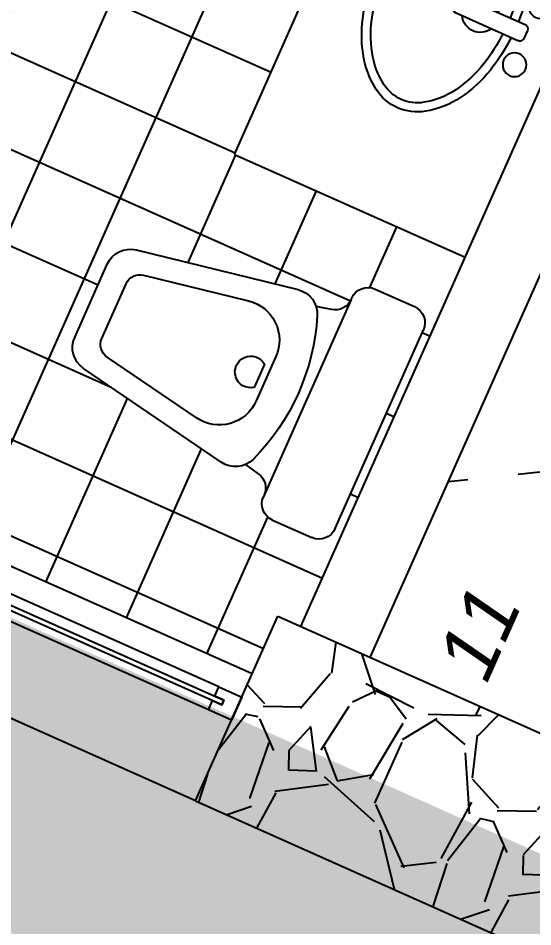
# Model space of a CAD drawing. Header units: millimetres. Extents: x 525387 to 527545, y 2235066 to 2235448.
# Drawn here: x 525569.577 to 525570.596, y 2235295.223 to 2235297.021 of the extents above; entities that cross this region are included whole.
import ezdxf
from ezdxf.enums import TextEntityAlignment as Align

# ---------------------------------------------------------------- set-up
doc = ezdxf.new("R2010")
doc.units = ezdxf.units.MM
for name, pattern in [('CONTINUA', [0]), ('HIDDEN2', [4.7624999999999975, 3.174999999999998, -1.587499999999999]), ('JIS_02_1.0', [2, 1, -1])]:
    doc.linetypes.add(name, pattern=pattern)
for name, color, linetype in [('auxiliar', 6, 'Continuous'), ('MUEBLES FIJOS', 2, 'Continuous'), ('pie de plano', 7, 'Continuous'), ('PISOS', 7, 'Continuous'), ('ventanas', 3, 'Continuous')]:
    doc.layers.add(name, color=color, linetype=linetype)
for name, color, linetype, lineweight in [('jardin', 72, 'Continuous', 5), ('muro', 5, 'Continuous', 35), ('puertas', 2, 'Continuous', 13)]:
    doc.layers.add(name, color=color, linetype=linetype, lineweight=lineweight)
doc.styles.add('ARIAL', font='ariali.ttf')

# ---------------------------------------------------------------- blocks, each defined once
blk = doc.blocks.new('LLAVES')
at = {"color": 0, "linetype": 'ByBlock'}
for p, q in [((0.01542380811107957, 0.004749999999999766), (0.01542380811107913, -0.004749999999999766)), ((0.09482052666573315, 0.009750000000000016), (0.02042380811107947, 0.009749999999999837)), ((0.09982052666573216, -0.004749999999999944), (0.09982052666573304, 0.004749999999999944)), ((0.02042380811107858, -0.009750000000000016), (0.09482052666573271, -0.009749999999999837))]:
    blk.add_line(p, q, dxfattribs=at)
for centre in [(0.01300000000000079, 0.03460260136218363), (0.01300000000000079, -0.03547564194053728)]:
    blk.add_circle(centre, 0.013, dxfattribs=at)
for centre, start, end in [((0.02042380811107947, 0.004749999999999766), 90, 179.9999999999999), ((0.09482052666573315, 0.004749999999999944), 0, 90), ((0.02042380811107858, -0.004749999999999944), 179.9999999999972, 269.9999999999999), ((0.09482052666573271, -0.004749999999999766), 270, 359.9999999999972)]:
    blk.add_arc(centre, 0.005000000000000001, start, end, dxfattribs=at)
blk = doc.blocks.new('LAVABO OVALIN')
at = {"color": 0, "linetype": 'ByBlock'}
for points in [[(0.01726994423623296, -0.312156660625817, 0.05078095050515012), (0.1009435947466102, -0.2991907228167747, 0.07687118365419797), (0.1822178939987396, -0.263996645305042, 0.1071550682624301), (0.2418800585669203, -0.2054938363627343, 0.1464624129847811), (0.2595843736836514, -0.1463505542089365, 0.1464624129847937), (0.2418800585669203, -0.0872072720551671, 0.1071550682624527), (0.1822178939987396, -0.02870446311285946, 0.07687118365416225), (0.1009435947466102, 0.006489614398901722, 0.0638893277791437), (-0.00456131052959563, 0.02002614337931163, 0.06388932777913635), (-0.110066215805773, 0.006489614398901722, 0.07687118365420041), (-0.1913405150579308, -0.02870446311285946, 0.1071550682624416), (-0.2510026796261116, -0.0872072720551671, 0.1464624129847726), (-0.2687069947428711, -0.1463505542089365, 0.1464624129848107), (-0.2510026796261116, -0.2054938363627343, 0.1071550682624293), (-0.1913405150579308, -0.263996645305042, 0.07687118365419224), (-0.1100662158058014, -0.2991907228167747, 0.05358068943002905), (-0.02173005576378273, -0.3123744493877325, 0.06388932777915331)], [(0.01622520051401466, -0.2921839665021935, 0.05078095050515023), (0.09589461388722498, -0.2798385190073702, 0.07687118365419798), (0.1715587499602691, -0.2470738013251719, 0.1071550682624298), (0.225169612974895, -0.1945047049995594, 0.1464624129847813), (0.2395843736836412, -0.1463505542089365, 0.1464624129847936), (0.225169612974895, -0.09819640341834202, 0.1071550682624528), (0.1715587499602691, -0.04562730709272955, 0.07687118365416243), (0.09589461388722498, -0.0128625894105312, 0.06388932777914352), (-0.00456131052959563, 2.61433793298238e-05, 0.06388932777913632), (-0.1050172349464162, -0.0128625894105312, 0.07687118365420048), (-0.1806813710194604, -0.04562730709272955, 0.1071550682624419), (-0.2342922340340863, -0.09819640341834202, 0.1464624129847724), (-0.2487069947428324, -0.1463505542089365, 0.1464624129848106), (-0.2342922340340863, -0.1945047049995878, 0.1071550682624294), (-0.1806813710194604, -0.2470738013251719, 0.07687118365419217), (-0.1050172349464162, -0.2798385190073702, 0.05358068943002904), (-0.0209084383627669, -0.2923913328928904, 0.05358068943002904)]]:
    blk.add_lwpolyline(points, format="xyb", dxfattribs=at)
for start, end in [(119.1763958550153, 240.8236041449847), (299.1763958550135, 60.82360414498651)]:
    blk.add_arc((-0.002230055763760674, -0.2290881526258488), 0.04000000000000004, start, end, dxfattribs=at)
at = {"color": 0, "linetype": 'ByBlock', "xscale": 2, "yscale": 2, "zscale": 2, "rotation": 90}
blk.add_blockref('LLAVES', (-0.002230055763760674, -0.3690881526258352), dxfattribs=at)
blk = doc.blocks.new('W.C.')
at = {"color": 0, "linetype": 'ByBlock'}
for p, q in [((0.1203241920637197, 0.2501195449890616), (0.03500000000002501, 0.2501195449890616)), ((0, -0.215119544989065), (2.842170943040401e-14, 0.215119544989065)), ((0.1553241920637163, 0.2121229139722232), (0.1553241920637163, 0.215119544989065)), ((0.1553241920637163, 0.2121229139722232), (0.1553241920637731, -0.2121229139722232)), ((0.5838812955352068, 0.1285570268440921), (0.2594301131755685, 0.1871192146731033)), ((0.1826805700932255, 0.1779677526759826), (0.2131858541616509, 0.1711409408363664)), ((0.6250000000000284, -0.07913618712588288), (0.6250000000000284, 0.07935212272249714)), ((0.2594301131755685, -0.1869032790765033), (0.5838812955352068, -0.128341091247492)), ((0.1826805700932539, -0.1777518170793684), (0.2131858541616509, -0.1709250052397522)), ((0.1553241920637163, -0.2121229139722232), (0.1553241920637163, -0.215119544989065)), ((0.1203241920637197, -0.2501195449888911), (0.03500000000002501, -0.2501195449888911))]:
    blk.add_line(p, q, dxfattribs=at)
for points in [[(0.5503287773211412, 0.08888597769487205), (0.3396694556834632, 0.1269091732707324, 0.4675380216592394), (0.2454593828271641, 0.04818132667615771), (0.2454593828271641, -0.04796539107954345, 0.4675380216592334), (0.3396694556834632, -0.1266932376741181), (0.5503287773211412, -0.088670042098272, 0.3628267005571308), (0.575000000000017, -0.05914709962530651), (0.575000000000017, 0.05936303522190656, 0.3628267005571361)], [(0.2599999999999909, -0.02489203220170566, 2.000000000000004), (0.2599999999999909, 0.02510796779830571)]]:
    blk.add_lwpolyline(points, format="xyb", close=True, dxfattribs=at)
for centre, radius, start, end in [((0.03500000000002501, 0.215119544989065), 0.03500000000000003, 90.0000000000016, 180), ((0.1203241920637197, 0.215119544989065), 0.035, 4.071109992273301e-12, 90.0000000000016), ((0.1903241920637413, 0.2121229139722232), 0.035, 180.0000000000041, 257.3855594869544), ((0.2505488176403787, 0.1379143105514942), 0.05, 79.76849374828282, 159.363152967631), ((0.6164619699384843, 0.0001079677983142346), 0.4410025871113341, 159.363152967631, 200.6368470323704), ((0.575000000000017, 0.07935212272249714), 0.05, 0, 79.76849374828282), ((0.575000000000017, -0.07913618712588288), 0.05, 280.2315062517188, 0), ((0.2505488176403787, -0.1376983749548941), 0.05, 200.6368470323704, 280.2315062517188), ((0.1903241920637697, -0.2119069783756089), 0.035, 102.6144405130456, 180.0000000000041), ((0.03500000000002501, -0.215119544989065), 0.03500000000000003, 180, 269.9999999999984), ((0.1203241920637197, -0.215119544989065), 0.035, 269.9999999999984, 359.9999999999968)]:
    blk.add_arc(centre, radius, start, end, dxfattribs=at)
blk = doc.blocks.new('PUERTA INTERC')
at = {"layer": 'puertas', "color": 2}
for p, q in [((0.03984476526466096, 1.13686837721616e-13), (-0.03984476526471781, -1.13686837721616e-13)), ((-0.03984476526471781, -1.13686837721616e-13), (0.03984476526466096, 1.13686837721616e-13)), ((0.03984476526329672, -0.03989651005871764), (0.03984476526466096, 1.13686837721616e-13)), ((-0.03984476526471781, -1.13686837721616e-13), (-0.0398447652656273, -0.0279275570064641)), ((-0.0398447652656273, -0.0279275570064641), (-0.8417646167451949, -0.02792755699378802)), ((-0.8417646167451949, -0.02792755699378802), (-0.8417646167465591, -0.06782406705262645)), ((-0.0398447652656273, -0.0279275570064641), (5.174479321112813e-05, -0.02792755700779281)), ((-0.03984476526699154, -0.06782406706529542), (-0.0398447652656273, -0.0279275570064641)), ((5.174479321112813e-05, -0.02792755700779281), (5.174479275638078e-05, -0.03989651006028083)), ((5.174479275638078e-05, -0.03989651006028083), (0.03984476526329672, -0.03989651005871764)), ((-0.8417646167465591, -0.06782406705262645), (-0.03984476526699154, -0.06782406706529542)), ((0.03984476523584135, -0.8577749654520304), (5.174476513047921e-05, -0.8577749654535864)), ((5.174476513047921e-05, -0.8577749654535864), (5.174476467573186e-05, -0.8697439185060745)), ((0.03984476523447711, -0.8976714755108688), (0.03984476523584135, -0.8577749654520304)), ((5.174476467573186e-05, -0.8697439185060745), (-0.0398447652941627, -0.8697439185047386)), ((-0.0398447652941627, -0.8697439185047386), (-0.03984476529507219, -0.8976714755110891)), ((-0.03984476529507219, -0.8976714755110891), (0.03984476523447711, -0.8976714755108688)), ((-0.03984476529507219, -0.8976714755110891), (0.03984476523447711, -0.8976714755108688))]:
    blk.add_line(p, q, dxfattribs=at)
at = {"layer": 'puertas', "color": 6, "linetype": 'HIDDEN2', "ltscale": 0.03}
blk.add_arc((-0.03421482873824289, -0.06314616007089313), 0.8066174062281217, 180.3322837153754, 269.6000901788149, dxfattribs=at)
blk = doc.blocks.new('CABAÑA 1')
at = {"layer": 'muro', "linetype": 'Continuous', "lineweight": -3}
h = blk.add_hatch(dxfattribs=at)
h.set_pattern_fill('GRAVEL', color=41, scale=0.02)
h.set_pattern_definition([(228.0127875, (-1383.121501471382, -17.36932552279904), (-4.064000000319163, -4.571999999716358), [0.06834428800000002, -6.766096727913001]), (184.969741, (-1383.167221471376, -17.42012552265078), (6.095999997588102, 0.5080000289395848), [0.1172809439999998, -11.61080977870478]), (132.5104471, (-1383.28406147135, -17.43028552271426), (5.080000002145499, -5.587999998049193), [0.08269630400000003, -8.18694455882]), (267.273689, (-1383.482181471365, -17.55728552257642), (0.508000001063945, 10.15999999994663), [0.1068009039999998, -10.57328748514758]), (292.83365418, (-1383.487261471397, -17.66396552277729), (-2.540000000212682, 6.095999999911093), [0.1047267399999998, -10.36796154906878]), (357.2736889999999, (-1383.446621471376, -17.76048552291468), (-10.15999999994663, 0.5080000010639457), [0.1068009039999998, -10.57328748514758]), (37.69424047, (-1383.339941471349, -17.76556552294642), (-6.60399999970718, -5.080000000380084), [0.141238732, -13.9826230628494]), (72.25532837, (-1383.22818147135, -17.67920552287251), (3.556000000955859, 11.17599999969577), [0.133343904, -13.201051320381]), (121.42956562, (-1383.187541471387, -17.55220552301034), (-4.064000000576625, 6.603999999645205), [0.1071626, -10.6091091397424]), (175.2363583, (-1383.243421471387, -17.46076552290469), (5.587999999919906, -0.5080000008778514), [0.1223426559999998, -5.994787389999988]), (222.3974378, (-1383.365341471392, -17.45060552284122), (-6.095999999804933, -5.5880000002128), [0.158215584, -15.6633545024354]), (138.81407483, (-1382.979261471366, -17.56236552260816), (-3.555999999786702, 3.048000000247837), [0.054000908, -5.346113164868801]), (171.4692344, (-1383.019901471387, -17.52680552285165), (6.604000000177932, -1.015999998847469), [0.102736396, -10.170927799408]), (225, (-1383.121501471382, -17.51156552275643), (-7.105427357601003e-17, -0.508000000000048), [0.07184186800000002, -0.6465786216856001]), (203.19859051, (-1383.157061471371, -17.45060552284122), (2.540000000069218, 1.015999999821867), [0.0386882639999999, -3.830124473778794]), (291.80140949, (-1383.19262147136, -17.46584552293643), (-0.5080000001062992, 1.523999999964575), [0.05471312400000002, -2.680950598]), (30.96375653, (-1383.17230147135, -17.51664552278817), (1.524000000037277, 1.015999999944225), [0.08886393199999981, -2.873259630581994]), (161.56505118, (-1383.096101471398, -17.47092552296817), (1.016000000026517, -0.5079999999467508), [0.06425742800000002, -1.5421796233656]), (16.389540334, (-1383.487261471397, -17.46584552293643), (5.08000000000003, 1.524000000000049), [0.09001760000000003, -8.911765334507802]), (70.34617594, (-1383.400901471381, -17.44044552277774), (-2.032000000185863, -5.587999999934083), [0.075519788, -7.476443135640001]), (293.19859051, (-1383.096101471398, -17.36932552279904), (-1.015999999822653, 2.540000000071057), [0.07737601999999981, -3.791436717778793]), (343.6104596700001, (-1383.065621471382, -17.44044552277774), (-5.080000000106459, 1.523999999644572), [0.09001759999999982, -8.911765334507974]), (339.44395478, (-1383.487261471397, -17.78080552304164), (-2.539999999999973, 1.016000000000042), [0.0868070399999998, -4.253546862621189]), (294.7751406, (-1383.405981471355, -17.81128552276641), (-2.540000003023386, 5.587999998625452), [0.072734424, -7.200718676144002]), (66.80140949, (-1383.091021471366, -17.87732552271336), (1.01599999984046, 2.540000000063861), [0.07737602000000002, -3.7914367177788]), (17.35402464, (-1383.06054147135, -17.80620552273467), (-6.603999999868606, -2.032000000426493), [0.08515654800000004, -8.430475196040002]), (69.44395478, (-1383.339941471349, -17.87732552271336), (-1.016000000017692, -2.539999999992927), [0.04340352, -4.296950382621201]), (101.309932474, (-1383.121501471382, -17.87732552271336), (-0.50800000000008, 2.032000000000074), [0.02590292, -2.564398992905201]), (165.963756532, (-1383.126581471355, -17.85192552302033), (1.523999999999903, -0.507999999999973), [0.10472674, -1.9898109178138]), (186.00900596, (-1383.22818147135, -17.82652552286163), (5.079999999973075, 0.5080000002658708), [0.0970533999999998, -9.608272972667375]), (303.69006753, (-1383.17230147135, -17.56236552260816), (-0.5080000000705939, 1.015999999964741), [0.073264776, -1.758355271936]), (353.15722659, (-1383.131661471387, -17.62332552298903), (8.636000000053137, -1.015999999547879), [0.127911352, -12.6632018130062]), (60.9453959, (-1383.00466147135, -17.63856552261859), (-2.032000000055938, -3.555999999968051), [0.05230164800000001, -5.177878463622001]), (90, (-1382.979261471366, -17.5928455227986), (-0.5080000000000001, 0.5080000000000001), [0.03048000000000001, -0.4775200000000001]), (120.25643716, (-1383.238341471355, -17.81128552276641), (2.031999999751434, -3.55600000014196), [0.07057339200000001, -6.986788154640001]), (48.01278749999999, (-1383.273901471344, -17.7503255228512), (4.064000000335069, 4.571999999702042), [0.136688576, -6.697752439913001]), (0, (-1383.182461471355, -17.64872552268207), (0.5080000000000001, 0.5080000000000001), [0.13208, -0.3759200000000001]), (325.3048465, (-1383.050381471345, -17.64872552268207), (5.080000001924307, -3.555999997250916), [0.08032191200000001, -7.951863344828002]), (254.0546040999999, (-1382.984341471398, -17.69444552296773), (-0.5079999999645114, -2.03200000000895), [0.073965816, -3.624330007754401]), (207.64597536, (-1383.00466147135, -17.76556552294642), (-9.652000000354672, -5.079999999326152), [0.1204290199999998, -11.92249288458758]), (175.42607874, (-1383.111341471376, -17.82144552282989), (-6.603999999999767, 0.5079999999998956), [0.127405892, -12.613169291248])])
h.paths.add_polyline_path([(0, 3.899999999906868), (0, 1.399999999906868), (0.4000000000232831, 1.399999999906868), (0.4000000000232831, 3.899999999906868)])
at = {"layer": 'PISOS', "lineweight": -3}
h = blk.add_hatch(dxfattribs=at)
h.set_pattern_fill('ANSI37', color=8, scale=0.055, angle=45)
h.set_pattern_definition([(90, (-461.3646823534509, -17.87732552271336), (-0.174625, 0), []), (180, (-461.3646823534509, -17.87732552271336), (-1.387778780781446e-17, -0.174625), [])])
h.paths.add_polyline_path([(0.4000000000232831, 5.100000000093132), (0.4000000000232831, 5.049999999813735), (0.2749449505936354, 5.050004125572741), (0.274970181635581, 4.499998393002898), (0.2750000001396984, 3.899999999906868), (0.4000000000232831, 3.899999999906868), (0.4000000000232831, 3.849997133016586), (1.199999999953434, 3.850000000093132), (1.199999999953434, 4.350000000093132), (2, 4.350000000093132), (2, 5.174999999813735), (1.199999999953434, 5.174999999813735), (1.199999999953434, 5.100000000093132)])
edge = h.paths.add_edge_path(flags=16)
edge.add_line((0.9482415296370164, 4.450760344974697), (1.006803717464209, 4.126309162471443))
edge.add_arc((0.9575988133437932, 4.117427866905928), 0.04999999999994917, -48.353521836357004, 10.231506251752478, ccw=False)
edge.add_line((0.9908254436450079, 4.080064903479069), (0.9976522554643452, 4.049559619277716))
edge.add_arc((1.031821580254473, 4.05713967513293), 0.03499999999998296, 192.5078292333044, 272.4325650512436)
edge.add_arc((1.034804047783837, 3.987203241325915), 0.0349999999998844, -1.745092959026806e-10, 92.45127917457768, ccw=False)
edge.add_line((1.069804047816433, 3.987203241325915), (1.069804047816433, 3.901879049371928))
edge.add_arc((1.034804047783837, 3.901879049371928), 0.03499999999996817, -90, 2.319211489520967e-11, ccw=False)
edge.add_line((1.034804047783837, 3.866879049222916), (0.6045649577863514, 3.866879049222916))
edge.add_arc((0.6045649577863514, 3.901879049371928), 0.03499999999996817, 179.9999999999767, 270, ccw=False)
edge.add_line((0.5695649577537552, 3.901879049371928), (0.5695649577537552, 3.987203241325915))
edge.add_arc((0.6045649577863514, 3.987203241325915), 0.03499999999985448, 89.9999999998139, 180.0000000001279, ccw=False)
edge.add_line((0.6045649577863514, 4.022203241474926), (0.6077775243902579, 4.022203241474926))
edge.add_arc((0.6077775243902579, 4.057203241623938), 0.03499999999998948, 270, 347.3855594868351)
edge.add_line((0.641932685743086, 4.049559619743377), (0.6487594975624233, 4.080064903944731))
edge.add_arc((0.6819861278636381, 4.117427866905928), 0.04999999999994734, 169.7684937482475, 228.353521836357, ccw=False)
edge.add_line((0.6327812237432227, 4.126309162471443), (0.6913434115704149, 4.450760344974697))
edge.add_arc((0.7405483156908303, 4.441879049409181), 0.04999999999993528, 90, 169.7684937483357, ccw=False)
edge.add_line((0.7405483156908303, 4.491879049222916), (0.8990366255166009, 4.491879049222916))
edge.add_arc((0.8990366255166009, 4.441879049409181), 0.04999999999994742, 10.231506251704388, 90, ccw=False)
edge = h.paths.add_edge_path(flags=0)
edge.add_arc((0.8790475380374119, 4.411879049614072), 0.03000000000005798, 10.231506251772373, 90, ccw=False)
edge.add_line((0.9085704805329442, 4.417207826860249), (0.9465936761116609, 4.206548504997045))
edge.add_arc((0.8678658294957131, 4.192338432185352), 0.08000000000000287, -90, 10.231506251719907, ccw=False)
edge.add_line((0.8678658294957131, 4.112338432110846), (0.7717191117117181, 4.112338432110846))
edge.add_arc((0.7717191117117181, 4.192338432185352), 0.0799999999999983, 169.7684937483051, 270, ccw=False)
edge.add_line((0.6929912650957704, 4.206548504997045), (0.731014460674487, 4.417207826860249))
edge.add_arc((0.7605374031700194, 4.411879049614072), 0.03000000000006128, 90, 169.7684937482543, ccw=False)
edge.add_line((0.7605374031700194, 4.441879049409181), (0.8790475380374119, 4.441879049409181))
edge = h.paths.add_edge_path(flags=0)
edge.add_line((0.844792470568791, 4.12687904946506), (0.7947924705222249, 4.12687904946506))
edge.add_arc((0.819792470545508, 4.145629049278796), 0.03124999999997158, -36.86989764584399, 216.869897645844, ccw=False)
at = {"layer": 'auxiliar', "linetype": 'JIS_02_1.0', "lineweight": -3, "ltscale": 0.1}
blk.add_line((1.300000000046566, 2.799999999813735), (0.7803847576724365, 3.699999999720603), dxfattribs=at)
at = {"layer": 'muro', "color": 3, "linetype": 'Continuous', "lineweight": -3}
for p, q in [((0, 3.89999174233526), (-5.504931323230267e-05, 5.09999586828053)), ((0.2749999999068677, 3.899999999906868), (0.2749449505936354, 5.100004125386477)), ((1.199999999953434, 4.350000000093132), (1.199999999953434, 3.850000000093132)), ((1.199999999953434, 4.350000000093132), (2, 4.350000000093132))]:
    blk.add_line(p, q, dxfattribs=at)
at = {"layer": 'muro', "linetype": 'Continuous', "lineweight": -3}
for p, q in [((0, 3.899999999906868), (0, 1.399999999906868)), ((0, 3.899999999906868), (0.4000000000232831, 3.899999999906868)), ((0.4000000000232831, 3.899999999906868), (0.4000000000232831, 1.399999999906868)), ((0.4000000000232831, 3.850000000093132), (2, 3.850000000093132)), ((0.4000000000232831, 3.699999999720603), (2.150000000023283, 3.699999999720603))]:
    blk.add_line(p, q, dxfattribs=at)
at = {"layer": 'ventanas', "color": 2, "linetype": 'Continuous', "lineweight": -3}
for p, q in [((0.1750027526868507, 3.949997247196734), (0.1750027524540201, 5.049998623784631)), ((0.2250000000931323, 3.949994495138526), (0.2250027523841709, 5.050001376308501))]:
    blk.add_line(p, q, dxfattribs=at)
at = {"layer": 'ventanas', "color": 2, "linetype": 'Continuous', "lineweight": -3, "flags": 128}
blk.add_lwpolyline([(0.2050016514258459, 5.070000275038183), (0.2049483775626868, 3.929998898878694), (0.1949483775533736, 3.929998348467052), (0.1950016514165327, 5.069999724626541)], close=True, dxfattribs=at)
at = {"layer": 'ventanas', "color": 2, "linetype": 'CONTINUA', "lineweight": -3, "flags": 128}
blk.add_lwpolyline([(0.195001651532948, 3.929996146354824), (0.2050016514258459, 3.929995595943183), (0.2050027524819598, 3.949995595961809), (0.2250027523841709, 3.949994495138526), (0.2249999999767169, 3.899994494859129), (0.1750000000465661, 3.899997247382998), (0.1750027524540201, 3.949997247196734), (0.1950027524726465, 3.949996146373451)], close=True, dxfattribs=at)
at = {"layer": 'MUEBLES FIJOS', "lineweight": -3, "xscale": -1, "rotation": 270.0000000000001}
blk.add_blockref('W.C.', (0.8196845027850941, 3.866879049222916), dxfattribs=at)
at = {"layer": 'MUEBLES FIJOS', "lineweight": -3, "xscale": -0.9, "yscale": 0.9, "zscale": 0.9}
blk.add_blockref('LAVABO OVALIN', (1.649314589682035, 4.224290618207306), dxfattribs=at)
at = {"layer": 'puertas', "lineweight": -3, "xscale": -0.8897066209504437, "yscale": 0.8897066209504437, "zscale": 0.8897066209504437, "rotation": 270}
blk.add_blockref('PUERTA INTERC', (1.998664255137555, 5.174999999813735), dxfattribs=at)
at = {"layer": 'pie de plano', "lineweight": -3, "style": 'ARIAL'}
blk.add_text('11', height=0.112, dxfattribs=at).set_placement((0.4450487917056307, 3.57909596292302), align=Align.TOP_LEFT)

msp = doc.modelspace()

# ---------------------------------------------------------------- hatches: boundary and pattern name
at = {"layer": 'jardin'}
h = msp.add_hatch(dxfattribs=at)
h.set_pattern_fill('GRASS', color=72, scale=0.025)
h.set_pattern_definition([(90, (194.1935024295235, -22.17156315827742), (-0.449012806, 0.449012806), [0.1190625, -0.778963112]), (45, (194.1935024295235, -22.17156315827742), (-0.4490128060534577, 0.4490128060534577), [0.1190625, -0.5159375]), (135, (194.1935024295235, -22.17156315827742), (-0.4490128060534577, -0.4490128060534576), [0.1190625, -0.5159375])])
edge = h.paths.add_edge_path()
edge.add_line((525532.9685651099, 2235265.018777107), (525533.3434039074, 2235265.946524886))
edge.add_line((525533.3434039074, 2235265.946524886), (525531.9062651811, 2235266.527166621))
edge.add_line((525531.9062651811, 2235266.527166621), (525534.1539047417, 2235272.090269749))
edge.add_line((525534.1539047417, 2235272.090269749), (525536.193709222, 2235271.266135243))
edge.add_line((525536.193709222, 2235271.266135243), (525536.562877167, 2235272.179857971))
edge.add_line((525536.562877167, 2235272.179857971), (525545.1662853189, 2235268.821973717))
edge.add_line((525545.1662853189, 2235268.821973717), (525547.3497467478, 2235274.82330218))
edge.add_line((525547.3497467478, 2235274.82330218), (525544.7313748535, 2235273.015255336))
edge.add_line((525544.7313748535, 2235273.015255336), (525543.2781960585, 2235272.639106617))
edge.add_line((525543.2781960585, 2235272.639106617), (525541.1485370866, 2235273.090486108))
edge.add_line((525541.1485370866, 2235273.090486108), (525539.9398361517, 2235273.743141092))
edge.add_line((525539.9398361517, 2235273.743141092), (525538.2110542965, 2235276.000038548))
edge.add_line((525538.2110542965, 2235276.000038548), (525537.3736256876, 2235277.555641114))
edge.add_line((525537.3736256876, 2235277.555641114), (525537.8291464725, 2235279.042329289))
edge.add_line((525537.8291464725, 2235279.042329289), (525538.5619413613, 2235280.955201727))
edge.add_line((525538.5619413613, 2235280.955201727), (525539.6831508342, 2235281.758453705))
edge.add_line((525539.6831508342, 2235281.758453705), (525542.1579888097, 2235281.527801211))
edge.add_line((525542.1579888097, 2235281.527801211), (525543.0625858817, 2235281.397905624))
edge.add_line((525543.0625858817, 2235281.397905624), (525544.237610196, 2235281.544910648))
edge.add_line((525544.237610196, 2235281.544910648), (525545.2389396823, 2235280.937943125))
edge.add_line((525545.2389396823, 2235280.937943125), (525545.3998439282, 2235280.590086101))
edge.add_line((525545.3998439282, 2235280.590086101), (525546.3509289569, 2235280.368002899))
edge.add_line((525546.3509289569, 2235280.368002899), (525547.600497491, 2235279.717446517))
edge.add_line((525547.600497491, 2235279.717446517), (525548.5040015223, 2235277.995816217))
edge.add_line((525548.5040015223, 2235277.995816217), (525549.4494635365, 2235280.59445525))
edge.add_line((525549.4494635365, 2235280.59445525), (525547.0341694856, 2235282.223591658))
edge.add_arc((525553.4010597232, 2235290.10956279), 10.13537527618222, 170.284472681075, 231.0836617792268, ccw=False)
edge.add_line((525543.4110483121, 2235291.819973266), (525550.0208712292, 2235308.245539475))
edge.add_arc((525555.8299656212, 2235305.755869185), 6.320129413924658, 80.38193008596693, 156.8009227968103, ccw=False)
edge.add_line((525556.8859309562, 2235311.987159021), (525568.065963876, 2235310.309437103))
edge.add_line((525568.065963876, 2235310.309437103), (525571.100602373, 2235308.445894439))
edge.add_line((525571.100602373, 2235308.445894439), (525574.6095270728, 2235309.283263758))
edge.add_line((525574.6095270728, 2235309.283263758), (525591.9766387951, 2235306.280143735))
edge.add_line((525591.9766387951, 2235306.280143735), (525597.5764745408, 2235303.843793575))
edge.add_line((525597.5764745408, 2235303.843793575), (525606.9181822436, 2235297.037171795))
edge.add_line((525606.9181822436, 2235297.037171795), (525607.4802795019, 2235296.512781397))
edge.add_line((525607.4802795019, 2235296.512781397), (525607.7313576707, 2235296.885019429))
edge.add_line((525607.7313576707, 2235296.885019429), (525605.0168321515, 2235299.331365688))
edge.add_line((525605.0168321515, 2235299.331365688), (525606.1571826885, 2235308.315870588))
edge.add_line((525606.1571826885, 2235308.315870588), (525587.9557378056, 2235310.626073285))
edge.add_line((525587.9557378056, 2235310.626073285), (525576.383262146, 2235312.094899778))
edge.add_line((525576.383262146, 2235312.094899778), (525549.9333449753, 2235316.064083598))
edge.add_line((525549.9333449753, 2235316.064083598), (525525.9451853664, 2235256.452939874))
edge.add_line((525525.9451853664, 2235256.452939874), (525533.2269897189, 2235254.979274598))
edge.add_arc((525533.8274825849, 2235265.506826035), 10.54466362321378, 266.7353789843571, 327.767703411439)
edge.add_arc((525538.862284269, 2235264.345332306), 5.916612411177084, 311.0411354373542, 382.0561272641166)
edge.add_line((525544.3458979388, 2235266.567107169), (525544.7558909323, 2235267.693988821))
edge.add_line((525544.7558909323, 2235267.693988821), (525540.3056363409, 2235269.430909766))
edge.add_line((525540.3056363409, 2235269.430909766), (525538.1183970077, 2235264.017302446))
edge.add_line((525538.1183970077, 2235264.017302446), (525535.220947462, 2235265.18794805))
edge.add_line((525535.220947462, 2235265.18794805), (525534.8463408679, 2235264.260764197))
edge.add_line((525534.8463408679, 2235264.260764197), (525534.1128909915, 2235263.949433194))
edge.add_arc((525532.2472092394, 2235263.099885316), 2.049999999645656, -100.03482796230941, 24.482393480616622, ccw=False)
edge.add_line((525531.890003354, 2235261.081246181), (525531.4886372016, 2235260.087830096))
edge.add_arc((525530.6343550509, 2235259.107931118), 1.299999999730877, -272.9178751744206, 48.917875213800016, ccw=False)
edge.add_line((525530.7005309252, 2235260.4062457), (525531.1018970774, 2235261.399661786))
edge.add_arc((525532.2472092387, 2235263.099885316), 2.049999999851757, 69.39759662553149, 236.0348279646576, ccw=False)
h.paths.add_polyline_path([(525537.1375270657, 2235274.936899961), (525536.4819655273, 2235273.314328216), (525534.905752974, 2235273.951159425), (525535.5613145124, 2235275.573731171)], flags=16)
h = msp.add_hatch(dxfattribs=at)
h.set_pattern_fill('GRASS', color=72, scale=0.025)
h.set_pattern_definition([(90, (-1981.939004174666, -211.1523106675595), (-0.449012806, 0.449012806), [0.1190625, -0.778963112]), (45, (-1981.939004174666, -211.1523106675595), (-0.4490128060534577, 0.4490128060534577), [0.1190625, -0.5159375]), (135, (-1981.939004174666, -211.1523106675595), (-0.4490128060534577, -0.4490128060534576), [0.1190625, -0.5159375])])
edge = h.paths.add_edge_path()
edge.add_line((525556.3404676487, 2235290.662753419), (525552.9692696988, 2235282.956774575))
edge.add_line((525552.9692696988, 2235282.956774575), (525551.6543887777, 2235279.342773342))
edge.add_line((525551.6543887777, 2235279.342773342), (525553.6803570002, 2235277.338111192))
edge.add_line((525553.6803570002, 2235277.338111192), (525560.9604774965, 2235274.096792716))
edge.add_line((525560.9604774965, 2235274.096792716), (525562.2111926738, 2235276.905944997))
edge.add_line((525562.2111926738, 2235276.905944997), (525560.201392668, 2235277.800765611))
edge.add_line((525560.201392668, 2235277.800765611), (525559.4692935788, 2235276.156444134))
edge.add_line((525559.4692935788, 2235276.156444134), (525553.5769253768, 2235278.779895482))
edge.add_line((525553.5769253768, 2235278.779895482), (525556.505429207, 2235285.357422777))
edge.add_line((525556.505429207, 2235285.357422777), (525562.397797409, 2235282.733971429))
edge.add_line((525562.397797409, 2235282.733971429), (525563.2656198685, 2235282.347591976))
edge.add_line((525563.2656198685, 2235282.347591976), (525564.4075974136, 2235281.839150815))
edge.add_line((525564.4075974136, 2235281.839150815), (525564.9124132531, 2235282.972985753))
edge.add_line((525564.9124132531, 2235282.972985753), (525566.0194703336, 2235285.459476667))
edge.add_line((525566.0194703336, 2235285.459476667), (525566.6649589147, 2235286.909267758))
edge.add_line((525566.6649589147, 2235286.909267758), (525565.7514134581, 2235287.316004401))
edge.add_line((525565.7514134581, 2235287.316004401), (525565.0192875004, 2235285.671622577))
edge.add_line((525565.0192875004, 2235285.671622577), (525559.1269192984, 2235288.295073925))
edge.add_line((525559.1269192984, 2235288.295073925), (525562.0554231287, 2235294.87260122))
edge.add_line((525562.0554231287, 2235294.87260122), (525567.9477913306, 2235292.249149872))
edge.add_line((525567.9477913306, 2235292.249149872), (525568.1670172199, 2235292.151544217))
edge.add_line((525568.1670172199, 2235292.151544217), (525568.861336788, 2235291.842413229))
edge.add_line((525568.861336788, 2235291.842413229), (525569.3189103905, 2235292.870140367))
edge.add_line((525569.3189103905, 2235292.870140367), (525560.6586839228, 2235296.725921612))
edge.add_line((525560.6586839228, 2235296.725921612), (525562.6923671396, 2235301.293648902))
edge.add_line((525562.6923671396, 2235301.293648902), (525566.3465489685, 2235299.666702328))
edge.add_line((525566.3465489685, 2235299.666702328), (525564.9229707177, 2235296.469293226))
edge.add_line((525564.9229707177, 2235296.469293226), (525572.364569711, 2235293.15607989))
edge.add_line((525572.364569711, 2235293.15607989), (525574.1301672953, 2235292.369985199))
edge.add_line((525574.1301672953, 2235292.369985199), (525575.394068495, 2235295.208753771))
edge.add_line((525575.394068495, 2235295.208753771), (525574.297813946, 2235295.696837743))
edge.add_line((525574.297813946, 2235295.696837743), (525573.5656879884, 2235294.052455919))
edge.add_line((525573.5656879884, 2235294.052455919), (525567.6733197864, 2235296.675907267))
edge.add_line((525567.6733197864, 2235296.675907267), (525570.6018236167, 2235303.253434562))
edge.add_line((525570.6018236167, 2235303.253434562), (525576.4941918186, 2235300.629983214))
edge.add_line((525576.4941918186, 2235300.629983214), (525578.2470913361, 2235299.649873321))
edge.add_line((525578.2470913361, 2235299.649873321), (525578.9779277021, 2235299.324484007))
edge.add_line((525578.9779277021, 2235299.324484007), (525577.9330706495, 2235304.24574164))
edge.add_line((525577.9330706495, 2235304.24574164), (525574.7510732597, 2235304.795972457))
edge.add_line((525574.7510732597, 2235304.795972457), (525572.463281782, 2235306.200883463))
edge.add_line((525572.463281782, 2235306.200883463), (525561.6231450074, 2235303.613994678))
edge.add_line((525561.6231450074, 2235303.613994678), (525557.5238529552, 2235298.106815861))
edge.add_arc((525539.4018434605, 2235297.171585467), 18.14612586797001, -21.019759994398385, 2.9542672469742115, ccw=False)

# ---------------------------------------------------------------- block references
at = {"layer": 'auxiliar', "rotation": 66}
msp.add_blockref('CABAÑA 1', (525573.4914965905, 2235293.885819312), dxfattribs=at)

doc.saveas('drawing.dxf')
